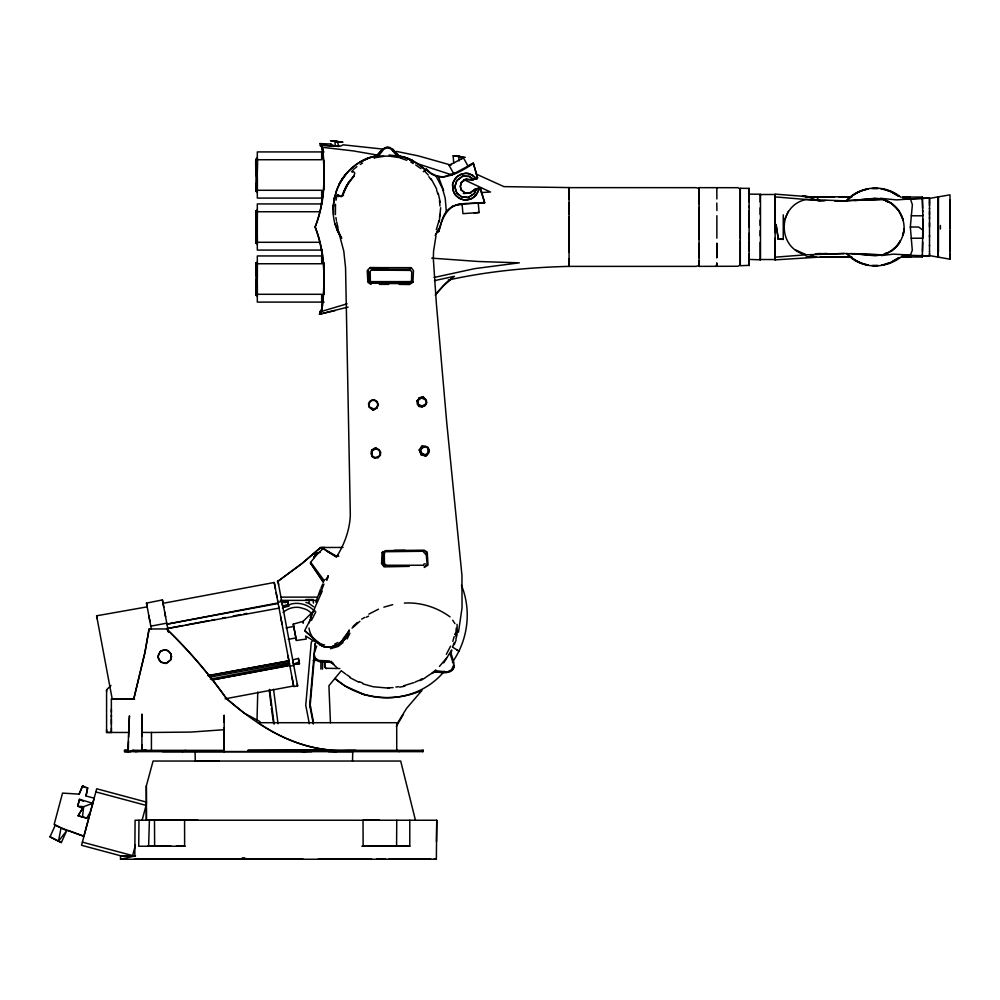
<?xml version="1.0" encoding="UTF-8"?>
<svg xmlns="http://www.w3.org/2000/svg" width="1000" height="1000" viewBox="0 0 1000 1000"><rect width="100%" height="100%" fill="white"/><g stroke="black" fill="none" stroke-linecap="round" stroke-linejoin="round"><path stroke-width="1.5" d="M110.962 685.475L106.587 689.825L106.587 732.463L111.363 732.463L111.363 715.05M111.363 712.163L111.363 709.075M224.163 750.35L141.912 750.35L141.912 745.025M141.912 724.663L141.875 714.075L141.912 750.35M141.912 736.05L141.912 725.15M151.425 750.35L151.425 732.463L141.912 732.412M257.312 192.763L257.337 178.7L255.95 174.088L257.312 167.688C253.975 140.162 256.925 187.662 255.95 191.488C256.488 180.062 258.012 168.775 257.312 157.188M255.95 280.25L255.95 295.4L255.95 262.638L255.95 275.55M255.95 220.787L255.938 210.6L255.95 243.4L255.95 220.787L257.312 218.1L257.312 209.312M257.312 277.975L257.312 261.913M324.25 292.712L324.25 263.275M324.263 188.912L324.263 161.025M448.225 280.038C487.875 271.275 528.488 267.413 569.038 266.375L569.038 266.2M699.062 207.3L699.062 265.575L695.888 266.375L569.038 266.388L569.038 264.337M569.038 252.325L569.038 216.825M569.038 220.987L569.038 187.575L503.925 186.625L476.275 174.1M569.038 199.175L569.038 187.825M569.038 188.975L569.038 187.575M569.038 258.65L569.038 266.388M569.038 221.912L569.038 263.312M699.062 203.9L699.062 187.662L737.862 187.7L740.275 188.938L740.275 238.962M699.062 257.7L699.062 243.487M699.062 239.175L699.062 188.45L695.888 187.662L569.038 187.638M699.062 188.538L699.062 187.662M716.875 215.725L716.862 238.162M740.275 189.662L740.275 188.312L749.112 188.375L749.112 195.037M740.263 240.575L740.275 265.725L749.112 265.338M749.112 259.4L760.212 259.837L760.175 259.113M749.112 188.375L749.112 197.463M749.112 264.788L749.112 247.312M749.112 246.625L749.112 241.412M749.112 239.737L749.112 233.275M749.112 227.375L749.112 210.6M749.112 206.062L749.112 250.912M749.112 198.55L749.112 207.662M816.825 257.25L775.138 259.875L775.113 194.125L809.65 196.812L852.163 196.812M778.4 239.3L776.062 224.462L778.238 239.112L783.238 239.35L783.263 214.825M929.513 251.737L929.513 245.087M929.513 237.075L929.513 222.625M929.513 218.725L929.513 208.175M929.513 205.413L929.513 198.088L902.35 199.175M937.8 220.575L937.812 257.062L937.812 215.95M929.513 202.262L929.513 198.425L937.812 196.95L937.812 207.375M937.812 214.963L937.812 211.912M937.812 211.05L937.812 196.95M940.4 229.025L940.4 225.5M950 239.6L950 234.213M950 209.312L950 209.963L950 207.675M950 225.738L949.975 259.188L929.513 255.6L929.513 253.55M950 249.8L950 245.613L950 248.2M950 226.863L950 227.913M950 220.113L950 215.95M950 215.087L950 214.387L950 224.037M950 213.612L950 208.738M950 207.938L950 200.212M950 257.613L949.975 259.188M950 251.062L950 246.15M950 245.425L950 242.413M950 235.825L950 230.55M257.312 244.775L257.312 236.988M569.038 203.113L569.038 213.962M716.787 257.7L716.825 243.363L716.787 257.7L716.8 251.038M760.163 202.075L760.238 194.188L749.112 194.163L749.112 201.975M950 239.887L950 241.875L950 239.875L950 240.7M950 220.637L950 219.112M950 253.463L950 256.262M950 235.387L950 233.388M950 213.412L950 214.125L950 212.763M950 205.987L950 205.287M950 216.95L950 194.838L937.812 196.962L937.812 197.75M257.312 296.675L257.312 285.55M324.225 160.613L324.188 187.812M699.075 260.875L699.062 266.363L737.887 266.262L740.263 264.925L740.263 259.675M365.213 846.237L396.587 846.175L396.75 820.238M760.138 235.837L760.175 230.588M157.275 859.237L120.5 859.237L134.812 856.05L135.087 820.238L197.938 820.225M477.287 203.337L484.688 202.775L480.4 187.787L476.45 188.9L474.45 193.312L468 197.662L461.238 196.675L456.887 193.088L454.738 187L457.025 180.312L462.738 176.137L469.65 176.562L472.962 179.8L477.575 177.987L473.312 163.113L468.013 165.912M716.85 188.325L716.862 198.95M775.125 257.188L805.987 254.788C776.825 248.65 777 205.425 806.213 199.475L845.225 200.85L835.15 200.987M313.6 606.775L309.05 603.462L309.062 601.487M138.988 820.238L138.725 846.237L185.113 846.237M433.875 859.237L436.35 859.25L436.763 820.238L184.575 820.225L184.625 846.237M760.475 195.763L760.487 194.513L775.113 194.488L775.125 232.662M436.488 841.637L436.763 820.238M352.537 761.038L352.725 751.65L328.288 751.637M399.212 284.387L409.475 284.525L412.95 282.188L411.55 280.875L411.737 271.775L409.438 269.325L371.538 269.337L370.012 267.638L367.25 270.625L367.837 282.3L371.062 284.475M257 720.875L257.762 692M881.363 255.575L893.4 254.137L910.425 255.087L912.288 250.275L910.337 227.013L912.375 204.688L910.438 198.95L896.5 199.9L880.25 198.275M903.462 256.988L922.337 256.988L922.913 219.088M922.725 242.087L922.487 251.462M128.512 741.488L128.275 750.35L124.262 750.362L128.15 750.35M128.625 737.05L128.787 731.137M922.337 256.988L922.412 254.288M149.4 820.238L148.625 846.237L171.075 846.237M922.8 214.812L922.825 238.225L911.175 238.238M315.038 648.4L315.188 643.825M440.662 207.725L439.237 221.9M271.275 700.925L271.112 705.5L269.237 689.9M740.275 188.312L740.275 258.975M903.838 228.775C903.713 240.725 894.463 251.462 883.175 254.887L844.013 253.525L815.025 254.312M303.075 622.362L303.125 621.362L314.387 610.15M412.95 282.188L413.45 270.625L411.225 267.663L370.012 267.638L387.95 267.812M468 197.662L474.137 193.875L476.45 188.9L470.025 192.887L465.475 193.312L461.3 190.162L460.425 186.312L461.712 181.9L466.712 179.275L472.113 179.913L477.575 177.987L473.312 163.113L468.025 166.15M424.3 567.463L428.038 565.062L427.2 551.987L424.05 550.175L385.525 550.662L382.075 552.463L381.55 563.638L384.1 566.875L409.288 566.35M457.25 632.337L457.05 624.362M716.925 210.55L716.812 203.025M335.5 204.3L335.412 214.587M333.512 205.012L333.537 214.725M333.738 202.188L336.637 190.012L339.237 184.112M315.05 643.775L309.688 705.113L313.363 724.025M314.375 657.537L310.212 705.075L313.625 723.012M322.413 302.062L321.712 309.5L319.7 312.213L321.712 309.5C325.5 282 325.087 253.263 315.038 227.05C324.8 201.775 325.662 174.025 322.125 147.425L320.1 145.325L322.175 147.425L322.587 152.025M333.525 204.975L333.062 209.338L334.3 197.688L333.837 202.062M86.775 818.125L82.525 816.988L83.637 806.688L92.788 803.288L90.375 811.775L86.775 818.125L78.088 815.763L83.637 806.688L77.713 806.237L79.488 799.312L92.788 803.288M716.462 265.363L716.812 266.212L716.812 263.125L716.475 266.337M348.1 307.062L319.438 314.225L321.725 311.363C325.562 283.25 325.825 253.725 315.212 226.975C325.225 201.737 325.675 173.962 322.425 147.312L320.025 143.6L330.65 144.012C334.275 146.525 339.375 147.4 343.188 144.825L381.712 148.975M321.737 311.212L322.438 305.212M372.238 456.637L372.238 450.875L374.363 449.35L377.088 449.012L379.412 450.887L380.125 453.475L379.55 455.875L374.475 458.013L372.238 456.637L371 453.713L371.812 449.9L375.513 447.863L379.175 449.663L380.737 452.337L380.35 455.188L378 457.863L374.475 458.013M321.287 204.387L322.413 196.788M439.513 216.962L439.913 214.412M326.812 580.4L327.537 577.825L325.688 579.562M166.525 628.938C188.675 650.25 208.675 673.737 226.588 698.713L226.8 699.15C209.013 673.888 188.75 650.387 166.525 628.938L149.1 628.987L144.925 652.688L133.725 699.15L111.363 699.163L111.363 717.15M454.15 636.587L452.837 641.363M149.1 628.987L144.838 652.775L133.725 699.15M903.1 232.838L902.613 235.562L903.65 233.412C906.312 218.875 897.575 203.538 883.175 199.438L844.013 200.8M716.812 263.125L716.812 266.212M85.3 787.513L82.8 785.775L79.1 794.15L62.55 793.088L54.138 824.488L61.05 827.925L58.487 841.2L61.337 842.537L66.737 830.7L58.487 841.2L50 836.825L55.35 825.05L66.737 830.7M435.938 236.2L433.55 251.262L433.338 258.9L436.388 303.85L446.737 422.55L461.95 575.363L462.038 607.837L458.475 632.263M92.575 804.05L94.162 798.188L86 796L87.65 787.8L82.212 786.513L79.1 794.15M335.988 200.263L336.55 197.575M438.913 220.787L436.325 229.8M474.45 193.312L475.475 188.837M321.7 203.812L322.388 200.888M314.7 649.2L315.238 646.975M310.525 563.737L310.438 562.525L316.475 555.125M327.362 578.875L328.175 575.65L326.85 579.163M455.9 639.087L457.262 633.725M455.8 636.075L456.213 628.212M86 796L87.65 787.8M135.387 845.263L132.625 855.612L82.387 842.15M142.125 820.15L146.088 805.375L95.85 791.912M478.85 188.188C478.088 195.8 470.588 200.812 463.212 199.8L457.75 197.175L453.85 192.675L452.475 184.913A13.975 13.975 0 0 1 466.488 173.325C469.162 171.275 485 186.213 472.05 174.788L465.838 173.3L461.05 174.213L456.35 177.138L452.65 183.325L452.812 190.113L455.35 195.3L460.337 199.025L466.175 200.238L471.688 198.75L475.962 195.5L479.825 187.825L484.688 202.775L477.038 203.137M61.05 827.925L83.837 836.275L90.188 812.837M146.4 803.037L146.337 785.925L153.088 761.038L400.688 761.038L415.45 820.238M461.712 181.9L460.2 186.3L461.3 190.162M454.387 665.425C453.425 674.412 442.55 673.088 436.25 671.762C430.025 672.887 425.838 678.462 419.938 680.638M309.15 622.775L311.363 616.625M255.95 164.288L257.325 159.488L255.95 159.238M425.462 404.325L426.225 401.763L425.087 399.4L423.762 398.25L421.375 398.05L418.812 399.425L417.962 402.15L418.525 404.275L421.825 406.062L423.738 405.925L425.462 404.325L421.825 406.062M454.738 187L456.662 180.712L462.738 176.137M348.787 631.038C346.4 642.175 334.35 648.875 323.45 646.712L320.1 644.338M428.2 452.512L428.775 450.75L428.038 448.475L426.213 446.912L421.85 447.562L420.562 449.688L421.712 453.837L425.812 454.712L428.2 452.512L428.038 448.475M349.175 629.85C346.95 642.038 333.425 650.088 321.688 645.913L304.713 630.625L311.45 617.525M314.462 652.6L316.7 646.087M315.863 602.163L320.35 589.55M319.975 594.663L323.938 584.05M342.875 194.762L344.462 190.463M452.537 647.025L454.1 642.825M438.825 228.35L435.763 235.025M322.175 591.213L310.725 616.987M484.075 202.413C471.688 204.662 455.325 200.3 446.337 211.625C441.688 217.288 441.075 225.712 438.6 231.737C441.6 219.4 447.088 205.025 461.725 203.85M451.875 207.225L452.25 206.312L454.637 205.863M454.263 644.7L456.087 640.15M376.675 407.488L377.812 404.712L377.137 402.75L375.312 400.675L372.587 400.3L370.525 401.388L368.975 403.963L369.588 407.05L373.975 409L376.675 407.488L376.863 408.175L373.125 410.138L369.025 407.212L368.512 403.862L369.65 401.438L371.45 400.163L374.4 399.837L377.25 401.637L378.413 404.9L376.863 408.175M313.612 558.1L314.925 555.013L317.2 552.95L320.175 552.325M421.262 447.612L421.863 446.2L425.238 446.075L428 447.388L429.275 449.975L429.012 452.638L425.775 456.062L421.087 454.738L419.212 449.938L421.863 446.2L423.137 446.45L420.225 449.588L421.087 454.738M346.8 635.575L348.338 631.975M320.95 588.175L322.738 584.05M902.425 255.05L929.513 255.95L929.513 251.588M343.075 193.137L346.275 186L350.25 180.212M452.45 662.062C468.075 640.037 471.7 610.3 461.438 585.275M784.362 219.963L788.375 211.375M316 555.475L323.1 548.5L335.538 556.525L337.95 555.475L338.75 556.163M347.137 638.9L349.938 633.2M454.125 666.438L452.425 669.762L447.575 672.288M311.45 620.375L315.85 611.812M446.35 654.312L450.588 646.15M83.637 806.688L78.088 815.763L82.525 816.988M435.175 235.487L437.25 231.6L438.6 231.737M323.275 582.087L324.4 579.888M345 189.025L349.275 181.65M396.375 726.375L403.225 714.638M396.812 724.225L406.625 708.3L421.962 690.425C393.6 702.825 358.462 699.225 334.862 678.475L345.3 686.112L364.738 694.825M313.675 557.5L316.05 553.675L318.35 552.8M339.975 182.95C347.575 168.85 361.775 158.575 377.525 155.675M443.7 662.887L451.712 649.95L451.138 653.525L454 663.125M454.675 634.513L455.5 633.212M310.212 617.575L312.438 614.113M346.887 185.188L353.562 176.225M716.85 188.4L716.8 187.675M369.137 272.15L369.212 280.113L371.475 282.575L409.387 282.587L411.55 280.875M83.837 836.275L68.075 830.512M312.512 640.625L311.262 642.362L305.75 705.312L309.337 723.737M385.637 564.487L383.338 563.362L383.338 554.212L384.988 552.725M343.038 638.925L348.075 632.087M346.188 636.287L339.137 643.5M320.637 312.675L319.438 314.225L335.262 310.525M446.587 657.987L439.438 666.45M476.262 178.475L476.95 177.6M82.212 786.513L82.8 785.775M341.275 670.7L328.913 685.7L330.45 722.712M382.8 149.1L374.7 157.725L383.6 156.4M435.788 293.988L445.9 282.95L454.462 276.275L434.5 280.65M352.013 178.487L353.85 176.388M444.288 671.3C424.275 695.55 390.925 703.425 361.262 693.688M435.213 295.138L443.212 286.075L450.775 279.413M846.562 201.15L848.225 199.262A37.962 37.962 0 0 1 852.1 195.963M344.963 638.438L338.562 644.025M423.3 171.725L426.425 169.125L430.575 172.925L436.9 176.038L443.425 177.15L454.738 172.925M424.225 171.188L426.425 169.125M422.725 396.775L426.188 399.712L426.838 402.725L425.288 405.562L422.238 406.85L418.938 406.525L417.287 404.125L416.987 400.812L421.7 397.425L424.45 398.062L422.725 396.775L418.488 397.987M891.975 250.787L898.675 244.088L900.312 240.787L896.7 246.062L891.375 250.712L886.413 253.388M353.162 626.45L357.4 622.438M352.038 628.162L359.862 621.312M409.438 269.325L410.625 268.225M335.538 556.525L336.688 556.613C344.425 544.388 349.8 529.775 350.312 515.062L345.562 267.762L343.787 251.163L337.812 228.713M416.987 400.812L418.038 399.875L417.938 403.9L419.425 405.85L422.238 406.85M846.963 200.525C852.688 194.662 860.088 190.487 868.15 188.962M846.938 200.113C860.638 185.175 885.5 184.163 900.837 197.213M432.65 672.675L435.838 669.9M312.962 612.212L314.962 610.487M420.562 449.688L424.012 446.75M368.225 270.338L368.6 280.988L370.8 283.175L409.963 283.212L412.3 281.3M343.038 642.513L338.225 646.425L330.462 648.713M353.55 169.325L356.9 166.625M461.213 182.613L465.238 179.4L466.712 179.275M336.688 556.613L337.95 555.65M410.037 281.6L370.387 281.637L370.163 271.175L371.538 270.125L410.538 270.387M282.375 608.162L284.45 606.65M283.1 612.45C288.35 607.75 296.288 605.85 302.938 608.425A15.5 15.5 0 0 1 311.238 613.212M374.113 157.988C379.688 154.713 382.75 144.45 390.775 147.838M277.675 581.5L302.262 563.325L320.637 547.513L343.013 547.438M277.35 581.688L302.025 563.462L320.637 547.513L324.925 547.513M898.825 257.688L891.137 262.312L881.975 265.15M898.775 257.775L891.213 262.213M360.3 164.475L362.562 163.038M808.487 257.35L814.075 254.537M468.05 166.125L453.775 173.75L449.125 165.413L463.438 157.825L468.05 166.125L467.062 166.513M902.038 256.163C886.388 269.475 860.713 269.575 846.838 253.612M340.988 196.812L343.562 195.312M883.213 254.638L886.688 252.613M352.425 170.225L354.775 173.088L353.888 176.137L347.887 183.95L343.075 194.325L341.2 196L338.325 196.5L336.375 195.75L338.062 195.525L337.413 194.963M361.675 619.125L364.588 617.463M334.663 644.2L337.863 642.487M449.125 165.413L451.188 164.312M472.987 163.738C459.913 172.3 439.15 185.037 426.112 169.25M461.337 158.912L463.438 157.825M419.875 679.925L422.137 678.75M368.812 614.138L378.5 609.188M366.087 617.312L368.575 616.138M309.913 706.925L310.575 706.9M284.988 602.737L287.688 601.312L283.425 602.413M162.438 751.65L182.488 751.625L185.4 750.35M293.525 664.225L299.037 661.838L298.412 658.438L292.712 659.887L293.525 664.225L299.45 663.713L298.412 658.438M415.062 682.1L418.738 680.512M333.825 646.925L339.438 644.55M432.113 672.85L435.262 671.538L445.125 672.362M478.237 203.113L479.137 212.512L462.938 213.65L462.1 204.163L478.462 203.025M413.85 682.638L403.713 685.75M885.512 264.3L890.125 262.75M289.137 604.712C297.162 601.613 306.688 603.987 312.987 609.663M480.4 187.787L474.85 189.175L470.525 192.575L465.112 193.088L461.312 189.812M146.337 808.125L146.337 820.238L191.363 820.225M321.725 311.363L347.15 303.8M293.725 626.287L293.263 624.138L303.125 621.362L303.212 623.3M383.862 607.15L392.688 604.675M423.825 564.125L425.225 563.75M868 188.962L863.2 190.25A37.962 37.962 0 0 0 853.125 195.225M424.25 566.613L427.125 564.425L426.037 552.2M133.05 750.275L135.525 751.65L146.387 750.35L133.05 750.275L127.825 751.65L129.45 715.85L128.637 732.463L106.587 732.463L106.587 729.45M333 646.087L335.325 645.487M376.863 155.963C340.513 161.287 320.675 208.35 341.763 238.238M434.113 277.475L474.837 268.612L519.325 262.838L478.6 261.512L431.763 258.137M881.975 265.075L884.338 264.562M151.363 629.15L146.488 603.138L162.413 599.9L163.812 607.35M283.438 602.438L287.75 601.575L288.275 604.462L282.625 606.025L281.925 602.288L287.8 601.725M399.712 687.175L404.963 686.125M288.612 606.275L282.887 607.425L288.425 605.2L288.612 606.275L287.75 601.525M169.288 628.175L182.987 625.562M186.038 624.975L208.875 620.625M211.912 620.05L214.963 619.475M222.575 618.013L225.613 617.438M233.225 615.988L240.837 614.538M243.875 613.962L246.925 613.375M210.375 679.137L289.513 663.962L287.987 655.85M288.212 665.438L212.113 679.963L289.8 665.5M112.2 698.95L96.613 615.8L147.188 606.85M163.062 603.325L274.237 582.487L293.738 686.55L297.613 685.975L277.95 581.1L278.587 584.475M277.95 602.288L281.788 601.562M150.8 626.15L166.775 623.162M277.675 600.775L278.175 603.488L166.962 624.15L278.075 602.925M286.112 627.875L293.725 626.45L295.65 636.7L295.875 637.925L288.263 639.35M208.137 675.562L288.925 660.825L208.175 675.812M289.925 666.188L293.762 665.462M225.1 698.825L293.637 685.975L292 677.25M210 677.125L289.237 662.5M382.075 552.463L384.05 552.137L382.837 554.05L382.575 563.525L384.913 566.062M295.85 637.612L296.413 640.45L306.288 639.062L305.587 636.038L322.875 646.363L321.688 645.913M395.863 687.038L398.55 686.725M871.8 188.562L878.213 188.538M868.637 199.013L842.537 201.05L834.8 200.8M385.325 147.675L389.975 147.7M458.062 204.812L462.5 204.475M224.163 729.7L190.775 732.087L151.425 732.463M816.012 253.8L820.362 253.475M474.125 212.862L479.137 212.512M910.438 198.95L929.513 198.088M878.213 265.487L871.8 265.462M463.312 193.512L470.863 193.1M481.425 192.525L490.487 192.025L463.762 179.55M816.213 253.85L827.087 253.475M844.013 253.525L806.2 254.838L795.062 249.65M387.625 687.825L393.038 687.625M293.475 663.9L299.45 663.713L299.037 661.838M423.913 551.25L386.062 551.725M386.087 846.25L376.512 846.237L380.775 846.237M873.138 265.675L877.275 265.637M178.088 846.237L184.4 846.213L176.363 846.237M461.875 176.287L469.087 176.25L473.688 179.262M150.95 859.237L147.413 859.25L154.1 859.237M395.513 859.237L401 859.212M805.925 196.788L834.7 196.788M910.738 256.988L902.325 256.988L903.012 256.988M379.363 284.375L388.675 284.35M394.075 550.375L405.175 550.337M260.025 721.625L244.225 713.125L226.588 698.713C255.55 723.988 289.788 746.162 328.925 749.95L247.85 750.35L355.838 750.35M364.038 846.237L370.35 846.213L362.312 846.225M409.775 820.238L409.8 846.2L362.1 846.225M162.062 859.237L171.337 859.237M436.35 859.25L157.062 859.237M324.062 151.925L257.312 151.925L257.312 198.088L321.675 198.088L321.675 190.287L257.312 190.287M257.312 159.725L321.675 159.725L321.675 151.925M922.638 208.2L922.337 197.05L902.337 197.05L910.05 197.05M321.675 203.938L257.312 203.938L257.312 250.087L321.675 250.087M257.312 211.737L320.138 211.737M910.337 227.013L918.625 227.013L923.075 230.325M257.312 242.288L320.138 242.288M922.362 255.95L929.513 255.95M805.8 257.25L852.212 257.225M819.938 257.25L851.275 257.238M257.312 263.75L321.675 263.75L321.675 255.95L257.312 255.95L257.312 302.1L324.062 302.1M257.312 294.3L321.675 294.3L321.675 302.1M385.513 565.262L423.45 565.25M280.863 597.125L316.863 597.125M306.075 599.525L313.225 599.525L313.412 603.15M280.35 600.375L316.262 600.375M313.263 660.462L317.85 660.462M339.875 668.55L326.2 668.275M111.363 699.15L134.613 699.15M182.488 751.625L423.137 751.65M195.812 751.65L124.488 751.65L130.75 751.65M311.762 751.65L195.05 751.65L195.3 761.038L219.013 761.038M246.55 858.9L250.775 858.9M303.15 859.237L134.25 859.25M318.125 859.237L370.763 859.237M147.85 859.237L156.163 859.237M248.162 859.237L278.212 859.237M388.675 859.237L403.625 859.237M404.012 859.237L430.988 859.237M838.763 196.788L851.25 196.8M911.188 215.787L922.825 215.8L922.688 210.375M806.587 257.238L815 257.25M363.475 820.225L379.475 820.238M183.988 859.237L185.588 859.237L177.512 859.237L185.162 859.237M369.938 859.237L371.538 859.237M385.163 283.525L399.625 283.562M396.587 846.175L409.8 846.2M396.463 859.237L400.75 859.25M873.138 188.363L877.275 188.388M391.838 859.237L393.413 859.25M404.363 603.075C420.675 602.112 436.925 607.25 450.062 616.9M135.562 855.913L120.512 855.75L81.55 845.288L96.688 788.775L146.337 802.075L146.337 805.1M389.025 688.175L373.237 686.762L362.938 683.888M363.45 859.237L364.237 859.25M134.812 856.05L120.512 855.75L120.538 859.237M825.5 200.487C816.637 203.25 810.512 195.275 802.163 196.3L809.65 196.812M858.525 254.025L882.35 254.838L875.312 255.775L850.85 253.475M321.025 661.488L329.275 661.825L333.113 663.413M423.537 455.188L427.713 454.212L425.775 456.062L421.725 454.325L419.212 449.938M778.238 239.112L783.238 239.363M323.137 549.362L321.725 548.987M329.625 660.975L318.387 660.413L315.163 657.812L314.012 653.9M465.238 179.4L472.962 179.8M336.613 751.65L316.025 750.375L304.037 751.65L292.875 750.35M468.812 197.338L461.763 196.825L456.775 193.088L454.738 186.337M868.662 255.025L854.25 253.575M775.125 196.9L818.55 200.512M436.337 670.85L447.425 671.938L451.413 669.975L453.812 664.862L450.337 654.575M460.763 156.738L461.262 156.788M322.425 147.312L353.225 150.9L378.95 155.35M335.613 141.363L334.875 141.275L339.012 141.775L330.475 140.725L336.362 141.45M339.588 141.85L342.938 142.262L334.95 141.275L335.262 146.188L321.012 145.137L338.9 146.4L337.275 141.562M458.338 156.425L460.175 156.65M337.675 141.613L338.325 141.688M453.713 163.113L453.162 155.787L462.65 156.962M460.4 156.675L453.162 155.787M457.6 156.337L465.3 157.287M461.025 156.762L458.762 156.475L459.137 160.888M389.038 154.975L396.9 156L391.45 149.2L387.675 147.463L383.825 149.2L378.55 155.925L390.2 156.237L401.55 157.975L398.775 156.488L392.537 149.113M396.95 155.612C407.6 156.975 417.45 162.438 425.3 169.65M352.638 171.713L351.525 171.5L352.362 171.812M396.587 151.425L418.237 155.863L450.975 165.1M880.788 188.7L884.338 189.475M410.05 160.2L417.837 163.825L425.95 170.538M396.95 155.525L405.487 157.625L412.938 160.888M881.975 188.888L891.137 191.713L898.825 196.337M868.15 265.075C860.088 263.538 852.688 259.375 846.963 253.5M868 265.062L863.2 263.775A37.962 37.962 0 0 1 853.125 258.812M324.625 645C316.4 643.5 309.988 636.225 309.012 627.987M417.837 163.825L452.312 175.037M319.825 644.887L323.225 645.925M305.912 602.45L309.05 603.462M885.512 189.725L890.125 191.287L898.775 196.262M401.925 158.637L406.8 160.275M421.375 398.05L425.087 399.4M359.15 681.637L362.625 683.05M358.688 682.163L350.05 677.712M61.337 842.537L50 836.825M83.275 801.263L79.488 799.312L77.713 806.237L82.788 808.312L80.475 806.612M456.65 649.688L458.925 651.112L452.562 647.125M323.1 548.5L335.875 555.837M326.512 551.013L336.425 556.712M330.65 144.012L331.287 144.4M410.8 162.062L413.25 163.512M415.688 164.963L420.975 168.637M883.737 199.6L888.1 202.288M372.337 455.863L375.012 457.55M323.625 579.837L311.562 563.488L310.625 563.35L323.15 582.15M397.025 750.35L399.05 751.65M346.8 674.812L350.087 676.963M318.15 660.438L319.65 661.438M336.95 667.625L331.3 662.45L319.312 661.587L315.475 659.463L313.538 655.987M401.1 157.963L392.875 149.262M342.125 671.338L345.7 674.1M420.913 452.287L423.988 454.812M304.713 630.625L322.875 646.363M423.525 552L425.788 554.45M425.012 171.55L428.288 175.087M331.2 661.275L333.725 664.25M391.362 148.825L393.038 150.925M817.25 198.012L819.538 201M314.325 657.362L316.375 660.037M428.825 176.675L431.075 179.75M313.263 567.112L322.8 580.825M452.688 620.212L454.95 623.638M341.463 238.2L337.038 229.613L340.775 236.462M320.025 143.6L320.8 144.8M431.163 178.837L436.725 189.1M340.225 235.613L335.25 224.25M435.925 175.888L442.45 188.412L445.225 198.25L446.337 211.625M760.212 259.837L760.15 242.275M422.663 751.65L422.1 750.35L423.375 750.35L347.625 750.35C315.675 752.013 284.137 740.8 258.113 722.712L396.712 722.712L396.725 750.35M438.45 176.725L443.6 190.538M436.5 189.887L437.912 194.088M255.95 183.663L257.312 187.975M293.263 624.138L296.413 640.45M146.488 603.138L146.862 605.15M438.263 193.325L440.238 202.413M717.212 266.363L717.15 265.35M324.925 667L324.762 661.963M336.65 221.863L338.038 227.738M312.113 564.513L312.387 565.875M274.237 582.5L274.837 585.688M96.613 615.8L97.163 618.75M309.762 704.788L310.212 707.075M297.225 684.013L297.613 685.975M166.9 623.787L167.075 624.688M162.413 599.9L168.463 632.137M167.775 628.462L279.05 608.125L278.825 606.912M274.975 586.425L275.438 588.9M276.15 592.638L276.975 597.062M280.688 616.85L282.05 624.138M164.7 612.05L165.6 616.912M167.55 627.3L168.412 631.888M148.875 615.85L149.925 621.475M335.913 217.5L336.4 220.413M278.038 723.775L273.538 689.275M274.15 724.188L269.637 689.4M271.413 708.475L273.587 723.337M321.812 249.412L322.512 255.25M322.362 147.25L322.962 153.05M439.462 200.637L439.988 206.038M938.462 256.775L938.462 255.688M775.113 259.137L775.138 259.875M922.337 197.05L922.725 211.925M760.487 194.513L760.487 259.513L775.125 259.538L775.125 238.175M938.462 197.188L938.462 251.9M384.325 553.638L384.438 563.575M950 215.662L950 215M154.488 820.225L154.637 846.225M363.025 820.238L363.125 846.162M310.975 562.4L310.975 563.425M146.337 785.925L146.463 820.2M760.15 219.95L760.163 225.338M950 244.8L950 246.475M950 204.213L950 207.838L950 203.487M950 234.6L950 237.413M950 244.275L950 245.3M950 218.775L950 217.188L950 227.45M950 247.312L950 250.212M937.812 220.188L937.812 210.062M760.2 207.825L760.2 214.35M749.112 253.8L749.112 265.675M699.062 265.487L699.062 266.363M324.237 263.188L324.25 294.237M111.363 732.45L111.363 728.1M106.587 689.825L106.587 691.438M929.513 202.288L929.513 208.95M929.513 211.275L929.513 215.062M929.513 216.95L929.513 226.975M929.513 235.312L929.513 245.863M324.6 661.562L324.6 666.263A2.275 2.275 0 0 0 326.875 668.55M322.525 661.375L322.525 669.137M320.9 661.225L320.9 669.137M244.75 857.775L244.75 859.237M243.525 857.775L243.525 859.237M242.3 857.775L242.312 859.237M224.163 722.337L224.163 715.413L224.163 751.65L224.163 727.725M111.363 719.163L111.363 724.338M852.1 258.062A37.962 37.962 0 0 1 848.225 254.762M950 204.5L950 206.513L950 204.5M171.287 654.275L170.712 659.938L165.863 663.55L160.637 661.862L157.925 657.275L159.963 651.775L163.863 649.912L167.5 650.387L171.287 654.275M371.812 449.9L371.525 451.538L375.513 447.863L376.688 448.638L371.812 449.9M171.562 656.688L170.538 659.9L166.85 663.075L161.725 662.55L158.737 659.775L158.075 655.512L160.775 650.925L164.775 649.9L168.337 650.837L170.538 653.238L171.562 656.688M342.438 178.4L339.212 183.8L347.137 172.512L342.438 178.4M374.675 409.137L373.125 410.138L371.75 409.137L374.675 409.137M366.488 158.65L359.775 162.237L370.163 157.438L366.488 158.65M874.675 198.325L854.4 200.438L883.025 199.375L887.15 200.963L891.838 203.562L898.612 210.263L903.188 220.05C899.625 207.463 887.825 198.225 874.675 198.325M149.775 846.213L147.938 846.237L156.888 846.25L149.775 846.213M379.575 859.212L376.6 859.237L385.812 859.237L379.575 859.212M394.25 846.225L391.538 846.237L400.412 846.225L394.25 846.225M367.912 859.237L362.125 859.225L371.775 859.275L367.912 859.237M408.413 158.55L402.75 156.725L413.2 160.9L408.413 158.55M339.738 196.225L338.3 195L339.738 196.225"/></g></svg>
